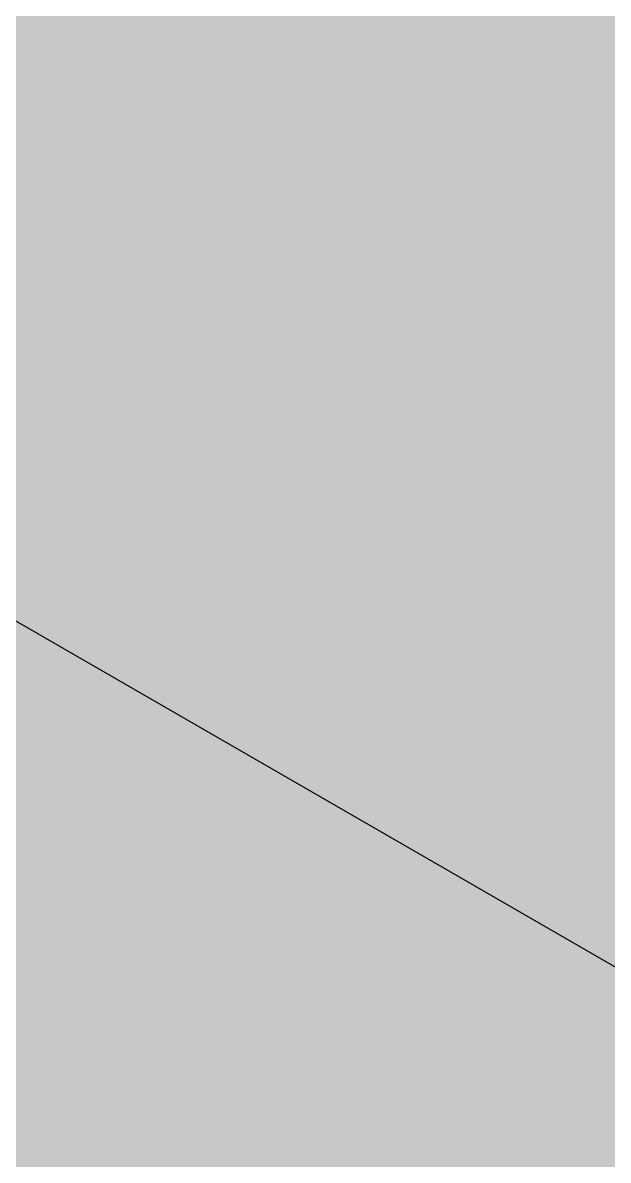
# Model space of a CAD drawing. Header units: millimetres. Extents: x 0 to 297, y 0 to 261.
# Drawn here: x 116 to 154.6, y 75.1 to 150.2 of the extents above; entities that cross this region are included whole.
import ezdxf

# ---------------------------------------------------------------- set-up
doc = ezdxf.new("R2010")
doc.units = ezdxf.units.MM

msp = doc.modelspace()

# ---------------------------------------------------------------- hatches: boundary and pattern name
for color, points in [(254, [(14.1633, 0.0526), (13.9878, 0.0533), (13.8125, 0.0559), (13.6373, 0.061), (13.462, 0.0686), (13.2893, 0.0787), (13.114, 0.0914), (12.9413, 0.1041), (12.7686, 0.1194), (12.5959, 0.1397), (12.4231, 0.16), (12.2504, 0.1803), (12.0777, 0.2057), (11.9075, 0.2337), (11.7373, 0.2616), (11.5672, 0.2921), (11.397, 0.3251), (11.2268, 0.3607), (11.0592, 0.3962), (10.8915, 0.4369), (10.7239, 0.4775), (10.5562, 0.5207), (10.3886, 0.5664), (10.2235, 0.6121), (10.0584, 0.6604), (9.8933, 0.7137), (9.7307, 0.7645), (9.5682, 0.8204), (9.4056, 0.8788), (9.2431, 0.9373), (9.083, 0.9982), (8.923, 1.0617), (8.763, 1.1252), (8.6055, 1.1938), (8.4455, 1.2624), (8.2906, 1.331), (8.1331, 1.4046), (7.9781, 1.4783), (7.8232, 1.5545), (7.6708, 1.6332), (7.5184, 1.7145), (7.366, 1.7958), (7.2161, 1.8796), (7.0663, 1.966), (6.919, 2.0549), (6.7716, 2.1438), (6.6243, 2.2352), (6.4795, 2.3266), (6.3348, 2.4232), (6.19, 2.5197), (6.0477, 2.6187), (5.908, 2.7178), (5.7683, 2.8219), (5.6286, 2.9261), (5.4915, 3.0302), (5.3543, 3.1394), (5.2197, 3.2487), (5.0851, 3.3579), (4.953, 3.4722), (4.8209, 3.5865), (4.6914, 3.7033), (4.5644, 3.8202), (4.4348, 3.9395), (4.3104, 4.0615), (4.1859, 4.1859), (4.0615, 4.3104), (3.9395, 4.4374), (3.8202, 4.5644), (3.7033, 4.6914), (3.5865, 4.8235), (3.4722, 4.953), (3.3579, 5.0876), (3.2487, 5.2197), (3.1369, 5.3543), (3.0302, 5.4915), (2.9235, 5.6286), (2.8194, 5.7683), (2.7178, 5.908), (2.6187, 6.0503), (2.5197, 6.19), (2.4232, 6.3348), (2.3266, 6.4795), (2.2352, 6.6243), (2.1438, 6.7716), (2.0523, 6.919), (1.966, 7.0663), (1.8796, 7.2161), (1.7958, 7.366), (1.7145, 7.5184), (1.6332, 7.6708), (1.5545, 7.8232), (1.4783, 7.9781), (1.4046, 8.1331), (1.331, 8.2906), (1.2598, 8.4455), (1.1913, 8.6055), (1.1252, 8.763), (1.0592, 8.923), (0.9982, 9.083), (0.9373, 9.2431), (0.8763, 9.4056), (0.8204, 9.5682), (0.7645, 9.7307), (0.7112, 9.8933), (0.6604, 10.0584), (0.6121, 10.2235), (0.5639, 10.3911), (0.5207, 10.5562), (0.4775, 10.7239), (0.4343, 10.8915), (0.3962, 11.0592), (0.3607, 11.2268), (0.3251, 11.397), (0.2921, 11.5672), (0.2616, 11.7373), (0.2311, 11.9075), (0.2057, 12.0802), (0.1803, 12.2504), (0.1575, 12.4231), (0.1372, 12.5959), (0.1194, 12.7686), (0.1041, 12.9413), (0.0889, 13.114), (0.0787, 13.2893), (0.0686, 13.462), (0.061, 13.6373), (0.0559, 13.8125), (0.0508, 13.9878), (0.0508, 14.163), (0.0508, 14.2773), (0.0533, 14.3942), (0.0559, 14.511), (0.0584, 14.6253), (0.0635, 14.7422), (0.0686, 14.859), (0.0737, 14.9733), (0.0813, 15.0901), (0.0889, 15.2044), (0.0991, 15.3187), (0.1092, 15.4356), (0.1194, 15.5499), (0.1321, 15.6642), (0.1448, 15.7785), (0.1575, 15.8953), (0.1727, 16.0096), (0.188, 16.1239), (0.2032, 16.2382), (0.221, 16.35), (0.2413, 16.4643), (0.2591, 16.5786), (0.2794, 16.6929), (0.2997, 16.8046), (0.3226, 16.9189), (0.3454, 17.0307), (0.3708, 17.145), (0.3937, 17.2568), (0.4191, 17.3685), (0.447, 17.4803), (0.475, 17.592), (0.5029, 17.7038), (0.5334, 17.8156), (0.5613, 17.9273), (0.5944, 18.0365), (0.6248, 18.1483), (0.6579, 18.2575), (0.6934, 18.3693), (0.7264, 18.4785), (0.762, 18.5877), (0.8001, 18.6969), (0.8382, 18.8062), (0.8763, 18.9128), (0.9144, 19.0221), (0.955, 19.1313), (0.9957, 19.238), (1.0389, 19.3446), (1.0795, 19.4539), (1.1252, 19.5605), (1.1684, 19.6647), (1.2141, 19.7714), (1.2598, 19.878), (1.3081, 19.9822), (1.3564, 20.0889), (1.4046, 20.193), (1.4554, 20.2971), (1.5062, 20.4013), (1.557, 20.5054), (1.6104, 20.607), (1.6637, 20.7112), (1.717, 20.8128), (1.7729, 20.9144), (1.8263, 21.016), (1.8847, 21.1176), (1.9406, 21.2192), (136.2523, 253.8501), (136.3091, 253.9492), (136.3675, 254.0483), (136.4285, 254.1473), (136.4894, 254.2464), (136.5504, 254.3454), (136.6139, 254.442), (136.6774, 254.5385), (136.7409, 254.635), (136.8044, 254.7315), (136.8704, 254.8255), (136.9365, 254.922), (137.0025, 255.016), (137.0711, 255.11), (137.1397, 255.2014), (137.2083, 255.2954), (137.2794, 255.3868), (137.3505, 255.4783), (137.4216, 255.5672), (137.4927, 255.6586), (137.5664, 255.7475), (137.6401, 255.8364), (137.7137, 255.9253), (137.7874, 256.0117), (137.8636, 256.098), (137.9398, 256.1844), (138.016, 256.2708), (138.0947, 256.3546), (138.1735, 256.4409), (138.2522, 256.5222), (138.3309, 256.606), (138.4122, 256.6899), (138.4935, 256.7711), (138.5748, 256.8524), (138.6586, 256.9312), (138.7399, 257.0124), (138.8237, 257.0912), (138.9075, 257.1699), (138.9939, 257.2461), (139.0802, 257.3249), (139.1641, 257.4011), (139.253, 257.4747), (139.3393, 257.5509), (139.4282, 257.6246), (139.5171, 257.6982), (139.606, 257.7719), (139.6949, 257.843), (139.7864, 257.9141), (139.8778, 257.9853), (139.9692, 258.0564), (140.0607, 258.125), (140.1547, 258.1935), (140.2486, 258.2596), (140.3426, 258.3282), (140.4366, 258.3942), (140.5331, 258.4602), (140.6296, 258.5237), (140.7262, 258.5872), (140.8227, 258.6507), (140.9192, 258.7142), (141.0183, 258.7752), (141.1173, 258.8362), (141.2164, 258.8946), (141.3154, 258.9555), (141.4145, 259.014), (141.5161, 259.0698), (141.6177, 259.1283), (141.7193, 259.1841), (141.8209, 259.2375), (141.9225, 259.2934), (142.0266, 259.3467), (142.1308, 259.3975), (142.2324, 259.4508), (142.3365, 259.5016), (142.4407, 259.5499), (142.5473, 259.6007), (142.6515, 259.6464), (142.7556, 259.6947), (142.8623, 259.7404), (142.969, 259.7861), (143.0757, 259.8318), (143.1823, 259.875), (143.289, 259.9182), (143.3957, 259.9588), (143.5049, 259.9995), (143.6116, 260.0401), (143.7208, 260.0808), (143.83, 260.1189), (143.9393, 260.1544), (144.0485, 260.1925), (144.1577, 260.2281), (144.2669, 260.2636), (144.3761, 260.2967), (144.4879, 260.3297), (144.5971, 260.3627), (144.7089, 260.3932), (144.8206, 260.4237), (144.9299, 260.4516), (145.0416, 260.4821), (145.1534, 260.5075), (145.2651, 260.5354), (145.3794, 260.5608), (145.4912, 260.5862), (145.603, 260.6091), (145.7173, 260.6319), (145.829, 260.6548), (145.9433, 260.6751), (146.0551, 260.6954), (146.1694, 260.7158), (146.2837, 260.7335), (146.398, 260.7513), (146.5123, 260.7666), (146.6266, 260.7818), (146.7409, 260.797), (146.8552, 260.8123), (146.9695, 260.825), (147.0838, 260.8351), (147.2006, 260.8478), (147.3149, 260.858), (147.4292, 260.8656), (147.5461, 260.8732), (147.6604, 260.8809), (147.7772, 260.8859), (147.8915, 260.8936), (148.0083, 260.8961), (148.1226, 260.9012), (148.2395, 260.9037), (148.3563, 260.9037), (148.4706, 260.9037), (148.5875, 260.9037), (148.7043, 260.9037), (148.8186, 260.9012), (148.9354, 260.8961), (149.0523, 260.8936), (149.1666, 260.8859), (149.2834, 260.8809), (149.3977, 260.8732), (149.512, 260.8656), (149.6289, 260.858), (149.7432, 260.8478), (149.8575, 260.8351), (149.9743, 260.825), (150.0886, 260.8123), (150.2029, 260.797), (150.3172, 260.7818), (150.4315, 260.7666), (150.5458, 260.7513), (150.6601, 260.7335), (150.7744, 260.7158), (150.8862, 260.6954), (151.0005, 260.6751), (151.1148, 260.6548), (151.2265, 260.6319), (151.3408, 260.6091), (151.4526, 260.5862), (151.5643, 260.5608), (151.6761, 260.5354), (151.7879, 260.5075), (151.8996, 260.4821), (152.0114, 260.4516), (152.1231, 260.4237), (152.2349, 260.3932), (152.3467, 260.3627), (152.4559, 260.3297), (152.5676, 260.2967), (152.6769, 260.2636), (152.7861, 260.2281), (152.8953, 260.1925), (153.0045, 260.1544), (153.1137, 260.1189), (153.223, 260.0808), (153.3296, 260.0401), (153.4389, 259.9995), (153.5455, 259.9588), (153.6548, 259.9182), (153.7614, 259.875), (153.8681, 259.8318), (153.9748, 259.7861), (154.0789, 259.7404), (154.1856, 259.6947), (154.2923, 259.6464), (154.3964, 259.6007), (154.5006, 259.5499), (154.6047, 259.5016), (154.7089, 259.4508), (154.813, 259.3975), (154.9171, 259.3467), (155.0187, 259.2934), (155.1203, 259.2375), (155.2245, 259.1841), (155.3261, 259.1283), (155.4251, 259.0698), (155.5267, 259.014), (155.6283, 258.9555), (155.7274, 258.8946), (155.8265, 258.8362), (155.9255, 258.7752), (156.022, 258.7142), (156.1211, 258.6507), (156.2176, 258.5872), (156.3141, 258.5237), (156.4107, 258.4602), (156.5046, 258.3942), (156.6012, 258.3282), (156.6951, 258.2596), (156.7866, 258.1935), (156.8806, 258.125), (156.972, 258.0564), (157.066, 257.9853), (157.1574, 257.9141), (157.2463, 257.843), (157.3378, 257.7719), (157.4267, 257.6982), (157.5156, 257.6246), (157.6019, 257.5509), (157.6908, 257.4747), (157.7772, 257.4011), (157.8635, 257.3249), (157.9499, 257.2461), (158.0337, 257.1699), (158.1201, 257.0912), (158.2039, 257.0124), (158.2852, 256.9312), (158.369, 256.8524), (158.4503, 256.7711), (158.5316, 256.6899), (158.6103, 256.606), (158.6916, 256.5222), (158.7703, 256.4409), (158.8491, 256.3546), (158.9253, 256.2708), (159.004, 256.1844), (159.0802, 256.098), (159.1539, 256.0117), (159.2301, 255.9253), (159.3037, 255.8364), (159.3774, 255.7475), (159.451, 255.6586), (159.5222, 255.5672), (159.5933, 255.4783), (159.6644, 255.3868), (159.7355, 255.2954), (159.8041, 255.2014), (159.8727, 255.11), (159.9387, 255.016), (160.0073, 254.922), (160.0733, 254.8255), (160.1368, 254.7315), (160.2029, 254.635), (160.2664, 254.5385), (160.3299, 254.442), (160.3908, 254.3454), (160.4543, 254.2464), (160.5153, 254.1473), (160.5737, 254.0483), (160.6347, 253.9492), (160.6906, 253.8476), (295.0023, 21.2192), (295.0591, 21.1176), (295.115, 21.016), (295.1709, 20.9144), (295.2267, 20.8128), (295.2801, 20.7112), (295.3334, 20.607), (295.3868, 20.5054), (295.4376, 20.4013), (295.4884, 20.2971), (295.5392, 20.193), (295.5874, 20.0889), (295.6357, 19.9822), (295.6814, 19.878), (295.7297, 19.7714), (295.7754, 19.6647), (295.8186, 19.5605), (295.8617, 19.4539), (295.9049, 19.3446), (295.9481, 19.238), (295.9887, 19.1313), (296.0294, 19.0221), (296.0675, 18.9128), (296.1056, 18.8062), (296.1437, 18.6969), (296.1792, 18.5877), (296.2148, 18.4785), (296.2504, 18.3693), (296.2834, 18.2575), (296.3164, 18.1483), (296.3494, 18.0365), (296.3799, 17.9273), (296.4104, 17.8156), (296.4409, 17.7038), (296.4688, 17.592), (296.4967, 17.4803), (296.5221, 17.3685), (296.5475, 17.2568), (296.5729, 17.145), (296.5958, 17.0307), (296.6212, 16.9189), (296.6415, 16.8046), (296.6644, 16.6929), (296.6822, 16.5786), (296.7025, 16.4643), (296.7203, 16.35), (296.738, 16.2382), (296.7558, 16.1239), (296.7711, 16.0096), (296.7838, 15.8953), (296.799, 15.7785), (296.8117, 15.6642), (296.8244, 15.5499), (296.8346, 15.4356), (296.8447, 15.3187), (296.8523, 15.2044), (296.86, 15.0901), (296.8676, 14.9733), (296.8752, 14.859), (296.8803, 14.7422), (296.8828, 14.6253), (296.8879, 14.511), (296.8904, 14.3942), (296.8904, 14.2773), (296.8904, 14.163), (296.8904, 13.9878), (296.8879, 13.8125), (296.8828, 13.6373), (296.8752, 13.462), (296.865, 13.2893), (296.8523, 13.114), (296.8396, 12.9413), (296.8219, 12.7686), (296.8041, 12.5959), (296.7838, 12.4231), (296.7609, 12.2504), (296.738, 12.0802), (296.7101, 11.9075), (296.6822, 11.7373), (296.6517, 11.5672), (296.6187, 11.397), (296.5831, 11.2268), (296.545, 11.0592), (296.5069, 10.8915), (296.4663, 10.7239), (296.4231, 10.5562), (296.3774, 10.3911), (296.3316, 10.2235), (296.2808, 10.0584), (296.23, 9.8933), (296.1767, 9.7307), (296.1234, 9.5682), (296.0649, 9.4056), (296.0065, 9.2431), (295.9456, 9.083), (295.8821, 8.923), (295.8186, 8.763), (295.75, 8.6055), (295.6814, 8.4455), (295.6103, 8.2906), (295.5392, 8.1331), (295.463, 7.9781), (295.3868, 7.8232), (295.3106, 7.6708), (295.2293, 7.5184), (295.148, 7.366), (295.0642, 7.2161), (294.9778, 7.0663), (294.8889, 6.919), (294.8, 6.7716), (294.7086, 6.6243), (294.6146, 6.4795), (294.5206, 6.3348), (294.4241, 6.19), (294.325, 6.0503), (294.226, 5.908), (294.1218, 5.7683), (294.0177, 5.6286), (293.9136, 5.4915), (293.8043, 5.3543), (293.6951, 5.2197), (293.5859, 5.0876), (293.4716, 4.953), (293.3573, 4.8235), (293.2405, 4.6914), (293.1236, 4.5644), (293.0042, 4.4374), (292.8823, 4.3104), (292.7579, 4.1859), (292.6334, 4.0615), (292.5089, 3.9395), (292.3794, 3.8202), (292.2524, 3.7033), (292.1203, 3.5865), (291.9908, 3.4722), (291.8562, 3.3579), (291.7241, 3.2487), (291.5895, 3.1394), (291.4523, 3.0302), (291.3151, 2.9261), (291.1754, 2.8219), (291.0357, 2.7178), (290.8935, 2.6187), (290.7513, 2.5197), (290.609, 2.4232), (290.4642, 2.3266), (290.3195, 2.2352), (290.1721, 2.1438), (290.0248, 2.0549), (289.8775, 1.966), (289.7276, 1.8796), (289.5778, 1.7958), (289.4254, 1.7145), (289.273, 1.6332), (289.118, 1.5545), (288.9656, 1.4783), (288.8107, 1.4046), (288.6532, 1.331), (288.4957, 1.2624), (288.3383, 1.1938), (288.1808, 1.1252), (288.0208, 1.0617), (287.8607, 0.9982), (287.7007, 0.9373), (287.5382, 0.8788), (287.3756, 0.8204), (287.213, 0.7645), (287.0479, 0.7137), (286.8854, 0.6604), (286.7203, 0.6121), (286.5526, 0.5664), (286.3875, 0.5207), (286.2199, 0.4775), (286.0523, 0.4369), (285.8846, 0.3962), (285.7144, 0.3607), (285.5468, 0.3251), (285.3766, 0.2921), (285.2064, 0.2616), (285.0363, 0.2337), (284.8635, 0.2057), (284.6934, 0.1803), (284.5206, 0.16), (284.3479, 0.1397), (284.1752, 0.1194), (284.0025, 0.1041), (283.8272, 0.0914), (283.6545, 0.0787), (283.4792, 0.0686), (283.3065, 0.061), (283.1313, 0.0559), (282.956, 0.0533), (282.7807, 0.0508)]), (59, [(50.8261, 35.3304), (99.6488, 119.8965), (246.1204, 35.3304)])]:
    msp.add_hatch(color=color).paths.add_polyline_path(points)
h = msp.add_hatch(color=59)
edge = h.paths.add_edge_path()
edge.add_line((119.4082, 117.6514), (125.5959, 114.0795))
edge.add_line((125.5959, 114.0795), (125.9103, 114.1374))
edge.add_line((125.9103, 114.1374), (126.2304, 114.1984))
edge.add_line((126.2304, 114.1984), (126.5555, 114.2644))
edge.add_line((126.5555, 114.2644), (126.8882, 114.3305))
edge.add_line((126.8882, 114.3305), (127.2261, 114.4016))
edge.add_line((127.2261, 114.4016), (127.569, 114.4753))
edge.add_line((127.569, 114.4753), (127.9169, 114.5515))
edge.add_line((127.9169, 114.5515), (128.27, 114.6327))
edge.add_line((128.27, 114.6327), (128.6256, 114.714))
edge.add_line((128.6256, 114.714), (128.9888, 114.8029))
edge.add_line((128.9888, 114.8029), (129.3546, 114.8918))
edge.add_line((129.3546, 114.8918), (129.7229, 114.9858))
edge.add_line((129.7229, 114.9858), (130.0963, 115.0849))
edge.add_line((130.0963, 115.0849), (130.4722, 115.1865))
edge.add_line((130.4722, 115.1865), (130.8532, 115.2906))
edge.add_line((130.8532, 115.2906), (131.2367, 115.4024))
edge.add_line((131.2367, 115.4024), (131.6228, 115.5167))
edge.add_line((131.6228, 115.5167), (132.0089, 115.636))
edge.add_line((132.0089, 115.636), (132.4, 115.758))
edge.add_line((132.4, 115.758), (132.7937, 115.885))
edge.add_line((132.7937, 115.885), (133.1874, 116.0196))
edge.add_line((133.1874, 116.0196), (133.5837, 116.1567))
edge.add_line((133.5837, 116.1567), (133.9799, 116.299))
edge.add_line((133.9799, 116.299), (134.3787, 116.4463))
edge.add_line((134.3787, 116.4463), (134.78, 116.5987))
edge.add_line((134.78, 116.5987), (135.1788, 116.7562))
edge.add_line((135.1788, 116.7562), (135.5801, 116.9187))
edge.add_line((135.5801, 116.9187), (135.9814, 117.0864))
edge.add_line((135.9814, 117.0864), (136.3828, 117.2616))
edge.add_line((136.3828, 117.2616), (136.7841, 117.442))
edge.add_line((136.7841, 117.442), (137.1829, 117.6274))
edge.add_line((137.1829, 117.6274), (137.5842, 117.8179))
edge.add_line((137.5842, 117.8179), (137.983, 118.016))
edge.add_line((137.983, 118.016), (138.3817, 118.2192))
edge.add_line((138.3817, 118.2192), (138.778, 118.43))
edge.add_line((138.778, 118.43), (139.1717, 118.6459))
edge.add_line((139.1717, 118.6459), (139.5654, 118.8695))
edge.add_line((139.5654, 118.8695), (139.9565, 119.1006))
edge.add_line((139.9565, 119.1006), (140.3452, 119.3368))
edge.add_line((140.3452, 119.3368), (140.7338, 119.5781))
edge.add_line((140.7338, 119.5781), (141.1173, 119.8296))
edge.add_line((141.1173, 119.8296), (141.4983, 120.0861))
edge.add_line((141.4983, 120.0861), (141.8768, 120.3503))
edge.add_line((141.8768, 120.3503), (142.2527, 120.6221))
edge.add_line((142.2527, 120.6221), (142.6235, 120.9015))
edge.add_line((142.6235, 120.9015), (142.9893, 121.1859))
edge.add_line((142.9893, 121.1859), (143.3525, 121.4806))
edge.add_line((143.3525, 121.4806), (143.7132, 121.7828))
edge.add_line((143.7132, 121.7828), (144.0688, 122.0927))
edge.add_line((144.0688, 122.0927), (144.4168, 122.4102))
edge.add_line((144.4168, 122.4102), (144.7622, 122.7353))
edge.add_line((144.7622, 122.7353), (145.1026, 123.0681))
edge.add_line((145.1026, 123.0681), (145.4379, 123.411))
edge.add_line((145.4379, 123.411), (145.7655, 123.759))
edge.add_line((145.7655, 123.759), (146.0906, 124.1196))
edge.add_line((146.0906, 124.1196), (146.4081, 124.4854))
edge.add_line((146.4081, 124.4854), (146.718, 124.8613))
edge.add_line((146.718, 124.8613), (147.0228, 125.2474))
edge.add_line((147.0228, 125.2474), (147.32, 125.6411))
edge.add_line((147.32, 125.6411), (147.6121, 126.0424))
edge.add_line((147.6121, 126.0424), (147.894, 126.4539))
edge.add_line((147.894, 126.4539), (148.1709, 126.8755))
edge.add_line((148.1709, 126.8755), (148.4401, 127.3048))
edge.add_line((148.4401, 127.3048), (148.6992, 127.7468))
edge.add_line((148.6992, 127.7468), (148.9253, 128.1405))
edge.add_line((148.9253, 128.1405), (149.1412, 128.5342))
edge.add_line((149.1412, 128.5342), (149.3469, 128.9202))
edge.add_line((149.3469, 128.9202), (149.545, 129.3038))
edge.add_line((149.545, 129.3038), (149.7355, 129.6848))
edge.add_line((149.7355, 129.6848), (149.9133, 130.0607))
edge.add_line((149.9133, 130.0607), (150.0861, 130.4341))
edge.add_line((150.0861, 130.4341), (150.2486, 130.8024))
edge.add_line((150.2486, 130.8024), (150.401, 131.1656))
edge.add_line((150.401, 131.1656), (150.5458, 131.5263))
edge.add_line((150.5458, 131.5263), (150.6804, 131.8844))
edge.add_line((150.6804, 131.8844), (150.8074, 132.2375))
edge.add_line((150.8074, 132.2375), (150.9243, 132.588))
edge.add_line((150.9243, 132.588), (151.0335, 132.9334))
edge.add_line((151.0335, 132.9334), (151.1351, 133.2763))
edge.add_line((151.1351, 133.2763), (151.2265, 133.6142))
edge.add_line((151.2265, 133.6142), (151.3078, 133.9494))
edge.add_line((151.3078, 133.9494), (151.3815, 134.2822))
edge.add_line((151.3815, 134.2822), (151.4475, 134.6098))
edge.add_line((151.4475, 134.6098), (151.5034, 134.935))
edge.add_line((151.5034, 134.935), (151.5516, 135.255))
edge.add_line((151.5516, 135.255), (151.5923, 135.5725))
edge.add_line((151.5923, 135.5725), (151.6228, 135.8849))
edge.add_line((151.6228, 135.8849), (151.6456, 136.1948))
edge.add_line((151.6456, 136.1948), (151.6583, 136.5021))
edge.add_line((151.6583, 136.5021), (151.6634, 136.8044))
edge.add_line((151.6634, 136.8044), (151.6609, 137.1041))
edge.add_line((151.6609, 137.1041), (151.6482, 137.3988))
edge.add_line((151.6482, 137.3988), (151.6278, 137.6909))
edge.add_line((151.6278, 137.6909), (151.5974, 137.9804))
edge.add_line((151.5974, 137.9804), (151.5593, 138.2649))
edge.add_line((151.5593, 138.2649), (151.5135, 138.5468))
edge.add_line((151.5135, 138.5468), (151.4602, 138.8262))
edge.add_line((151.4602, 138.8262), (151.3967, 139.1006))
edge.add_line((151.3967, 139.1006), (151.3256, 139.3723))
edge.add_line((151.3256, 139.3723), (151.2468, 139.6416))
edge.add_line((151.2468, 139.6416), (151.1579, 139.9057))
edge.add_line((151.1579, 139.9057), (151.064, 140.1674))
edge.add_line((151.064, 140.1674), (150.9573, 140.4264))
edge.add_line((150.9573, 140.4264), (150.8455, 140.6804))
edge.add_line((150.8455, 140.6804), (150.7236, 140.9344))
edge.add_line((150.7236, 140.9344), (150.5966, 141.1808))
edge.add_line((150.5966, 141.1808), (150.4569, 141.4272))
edge.add_line((150.4569, 141.4272), (150.3121, 141.6685))
edge.add_line((150.3121, 141.6685), (150.1597, 141.9073))
edge.add_line((150.1597, 141.9073), (149.9972, 142.1435))
edge.add_line((149.9972, 142.1435), (149.827, 142.3746))
edge.add_line((149.827, 142.3746), (149.6492, 142.6058))
edge.add_line((149.6492, 142.6058), (149.4612, 142.8293))
edge.add_line((149.4612, 142.8293), (149.2682, 143.0528))
edge.add_line((149.2682, 143.0528), (149.065, 143.2738))
edge.add_line((149.065, 143.2738), (148.8542, 143.4897))
edge.add_line((148.8542, 143.4897), (148.6357, 143.703))
edge.add_line((148.6357, 143.703), (148.4097, 143.9139))
edge.add_line((148.4097, 143.9139), (148.176, 144.1196))
edge.add_line((148.176, 144.1196), (147.9321, 144.3228))
edge.add_line((147.9321, 144.3228), (147.6807, 144.526))
edge.add_line((147.6807, 144.526), (147.4241, 144.7241))
edge.add_line((147.4241, 144.7241), (147.1574, 144.9172))
edge.add_line((147.1574, 144.9172), (146.8831, 145.1102))
edge.add_line((146.8831, 145.1102), (146.6012, 145.2982))
edge.add_line((146.6012, 145.2982), (146.3116, 145.4836))
edge.add_line((146.3116, 145.4836), (146.0144, 145.6665))
edge.add_line((146.0144, 145.6665), (145.7071, 145.8468))
edge.add_line((145.7071, 145.8468), (145.4633, 145.9865))
edge.add_line((145.4633, 145.9865), (145.2169, 146.1211))
edge.add_line((145.2169, 146.1211), (144.968, 146.2481))
edge.add_line((144.968, 146.2481), (144.719, 146.3726))
edge.add_line((144.719, 146.3726), (144.4676, 146.492))
edge.add_line((144.4676, 146.492), (144.2161, 146.6037))
edge.add_line((144.2161, 146.6037), (143.9621, 146.7104))
edge.add_line((143.9621, 146.7104), (143.7107, 146.8145))
edge.add_line((143.7107, 146.8145), (143.4541, 146.9085))
edge.add_line((143.4541, 146.9085), (143.2001, 147))
edge.add_line((143.2001, 147), (142.9436, 147.0838))
edge.add_line((142.9436, 147.0838), (142.687, 147.1625))
edge.add_line((142.687, 147.1625), (142.428, 147.2362))
edge.add_line((142.428, 147.2362), (142.1689, 147.3022))
edge.add_line((142.1689, 147.3022), (141.9098, 147.3632))
edge.add_line((141.9098, 147.3632), (141.6507, 147.4165))
edge.add_line((141.6507, 147.4165), (141.3916, 147.4622))
edge.add_line((141.3916, 147.4622), (141.13, 147.5054))
edge.add_line((141.13, 147.5054), (140.8709, 147.5384))
edge.add_line((140.8709, 147.5384), (140.6093, 147.5664))
edge.add_line((140.6093, 147.5664), (140.3477, 147.5867))
edge.add_line((140.3477, 147.5867), (140.0861, 147.5994))
edge.add_line((140.0861, 147.5994), (139.827, 147.607))
edge.add_line((139.827, 147.607), (139.5654, 147.607))
edge.add_line((139.5654, 147.607), (139.3038, 147.5994))
edge.add_line((139.3038, 147.5994), (139.0421, 147.5842))
edge.add_line((139.0421, 147.5842), (138.7805, 147.5613))
edge.add_line((138.7805, 147.5613), (138.5189, 147.5334))
edge.add_line((138.5189, 147.5334), (138.2598, 147.4953))
edge.add_line((138.2598, 147.4953), (137.9982, 147.4495))
edge.add_line((137.9982, 147.4495), (137.7391, 147.3987))
edge.add_line((137.7391, 147.3987), (137.48, 147.3378))
edge.add_line((137.48, 147.3378), (137.221, 147.2692))
edge.add_line((137.221, 147.2692), (136.9619, 147.193))
edge.add_line((136.9619, 147.193), (136.7053, 147.1092))
edge.add_line((136.7053, 147.1092), (136.4488, 147.0152))
edge.add_line((136.4488, 147.0152), (136.1923, 146.9136))
edge.add_line((136.1923, 146.9136), (135.9357, 146.8044))
edge.add_line((135.9357, 146.8044), (135.6817, 146.685))
edge.add_line((135.6817, 146.685), (135.4277, 146.5605))
edge.add_line((135.4277, 146.5605), (135.1763, 146.4234))
edge.add_line((135.1763, 146.4234), (134.9248, 146.2786))
edge.add_line((134.9248, 146.2786), (134.6733, 146.1262))
edge.add_line((134.6733, 146.1262), (134.4244, 145.9636))
edge.add_line((134.4244, 145.9636), (134.1755, 145.7935))
edge.add_line((134.1755, 145.7935), (133.9291, 145.6131))
edge.add_line((133.9291, 145.6131), (133.6827, 145.4226))
edge.add_line((133.6827, 145.4226), (133.4389, 145.2245))
edge.add_line((133.4389, 145.2245), (133.1976, 145.0162))
edge.add_line((133.1976, 145.0162), (132.9563, 144.7978))
edge.add_line((132.9563, 144.7978), (132.7175, 144.5692))
edge.add_line((132.7175, 144.5692), (132.4788, 144.333))
edge.add_line((132.4788, 144.333), (132.2426, 144.084))
edge.add_line((132.2426, 144.084), (132.0089, 143.8275))
edge.add_line((132.0089, 143.8275), (131.7752, 143.5608))
edge.add_line((131.7752, 143.5608), (131.5441, 143.2839))
edge.add_line((131.5441, 143.2839), (131.3155, 142.9969))
edge.add_line((131.3155, 142.9969), (131.0894, 142.6972))
edge.add_line((131.0894, 142.6972), (130.8659, 142.3899))
edge.add_line((130.8659, 142.3899), (130.6424, 142.0698))
edge.add_line((130.6424, 142.0698), (130.4214, 141.7422))
edge.add_line((130.4214, 141.7422), (130.2055, 141.4018))
edge.add_line((130.2055, 141.4018), (129.9896, 141.0513))
edge.add_line((129.9896, 141.0513), (129.7762, 140.6881))
edge.add_line((129.7762, 140.6881), (129.5984, 140.3756))
edge.add_line((129.5984, 140.3756), (129.4308, 140.0632))
edge.add_line((129.4308, 140.0632), (129.2733, 139.7533))
edge.add_line((129.2733, 139.7533), (129.1234, 139.446))
edge.add_line((129.1234, 139.446), (128.9812, 139.1387))
edge.add_line((128.9812, 139.1387), (128.8491, 138.8339))
edge.add_line((128.8491, 138.8339), (128.7247, 138.5291))
edge.add_line((128.7247, 138.5291), (128.6104, 138.2268))
edge.add_line((128.6104, 138.2268), (128.5037, 137.9271))
edge.add_line((128.5037, 137.9271), (128.4046, 137.6274))
edge.add_line((128.4046, 137.6274), (128.3132, 137.3327))
edge.add_line((128.3132, 137.3327), (128.2319, 137.0381))
edge.add_line((128.2319, 137.0381), (128.1582, 136.7434))
edge.add_line((128.1582, 136.7434), (128.0897, 136.4539))
edge.add_line((128.0897, 136.4539), (128.0312, 136.1643))
edge.add_line((128.0312, 136.1643), (127.9804, 135.8798))
edge.add_line((127.9804, 135.8798), (127.9373, 135.5954))
edge.add_line((127.9373, 135.5954), (127.9017, 135.3134))
edge.add_line((127.9017, 135.3134), (127.8738, 135.034))
edge.add_line((127.8738, 135.034), (127.8509, 134.7546))
edge.add_line((127.8509, 134.7546), (127.8382, 134.4803))
edge.add_line((127.8382, 134.4803), (127.8306, 134.2085))
edge.add_line((127.8306, 134.2085), (127.8306, 133.9393))
edge.add_line((127.8306, 133.9393), (127.8382, 133.67))
edge.add_line((127.8382, 133.67), (127.8534, 133.4059))
edge.add_line((127.8534, 133.4059), (127.8738, 133.1443))
edge.add_line((127.8738, 133.1443), (127.9017, 132.8852))
edge.add_line((127.9017, 132.8852), (127.9347, 132.6286))
edge.add_line((127.9347, 132.6286), (127.9754, 132.3746))
edge.add_line((127.9754, 132.3746), (128.0236, 132.1232))
edge.add_line((128.0236, 132.1232), (128.077, 131.8743))
edge.add_line((128.077, 131.8743), (128.1354, 131.6279))
edge.add_line((128.1354, 131.6279), (128.2014, 131.3866))
edge.add_line((128.2014, 131.3866), (128.2725, 131.1478))
edge.add_line((128.2725, 131.1478), (128.3513, 130.9116))
edge.add_line((128.3513, 130.9116), (128.4351, 130.6779))
edge.add_line((128.4351, 130.6779), (128.524, 130.4493))
edge.add_line((128.524, 130.4493), (128.618, 130.2207))
edge.add_line((128.618, 130.2207), (128.7196, 129.9997))
edge.add_line((128.7196, 129.9997), (128.8237, 129.7788))
edge.add_line((128.8237, 129.7788), (128.9355, 129.5629))
edge.add_line((128.9355, 129.5629), (129.0523, 129.3495))
edge.add_line((129.0523, 129.3495), (129.1742, 129.1412))
edge.add_line((129.1742, 129.1412), (129.3012, 128.9329))
edge.add_line((129.3012, 128.9329), (129.4333, 128.7323))
edge.add_line((129.4333, 128.7323), (129.5679, 128.5342))
edge.add_line((129.5679, 128.5342), (129.7102, 128.3386))
edge.add_line((129.7102, 128.3386), (129.8575, 128.1481))
edge.add_line((129.8575, 128.1481), (130.0074, 127.9601))
edge.add_line((130.0074, 127.9601), (130.1623, 127.7772))
edge.add_line((130.1623, 127.7772), (130.3223, 127.5969))
edge.add_line((130.3223, 127.5969), (130.4874, 127.4216))
edge.add_line((130.4874, 127.4216), (130.6551, 127.2489))
edge.add_line((130.6551, 127.2489), (130.8278, 127.0838))
edge.add_line((130.8278, 127.0838), (131.003, 126.9187))
edge.add_line((131.003, 126.9187), (131.1834, 126.7612))
edge.add_line((131.1834, 126.7612), (131.3688, 126.6063))
edge.add_line((131.3688, 126.6063), (131.5568, 126.4539))
edge.add_line((131.5568, 126.4539), (131.7498, 126.3091))
edge.add_line((131.7498, 126.3091), (131.9454, 126.1669))
edge.add_line((131.9454, 126.1669), (132.1435, 126.0297))
edge.add_line((132.1435, 126.0297), (132.3467, 125.8951))
edge.add_line((132.3467, 125.8951), (132.5524, 125.7681))
edge.add_line((132.5524, 125.7681), (132.7607, 125.6436))
edge.add_line((132.7607, 125.6436), (132.8547, 125.5903))
edge.add_line((132.8547, 125.5903), (132.9487, 125.537))
edge.add_line((132.9487, 125.537), (133.0427, 125.4862))
edge.add_line((133.0427, 125.4862), (133.1366, 125.4379))
edge.add_line((133.1366, 125.4379), (133.2332, 125.3896))
edge.add_line((133.2332, 125.3896), (133.3271, 125.3414))
edge.add_line((133.3271, 125.3414), (133.4211, 125.2957))
edge.add_line((133.4211, 125.2957), (133.5151, 125.2499))
edge.add_line((133.5151, 125.2499), (133.6065, 125.2093))
edge.add_line((133.6065, 125.2093), (133.7005, 125.1661))
edge.add_line((133.7005, 125.1661), (133.7945, 125.1255))
edge.add_line((133.7945, 125.1255), (133.8885, 125.0874))
edge.add_line((133.8885, 125.0874), (133.9825, 125.0493))
edge.add_line((133.9825, 125.0493), (134.0739, 125.0112))
edge.add_line((134.0739, 125.0112), (134.1679, 124.9756))
edge.add_line((134.1679, 124.9756), (134.2619, 124.9426))
edge.add_line((134.2619, 124.9426), (134.3533, 124.9096))
edge.add_line((134.3533, 124.9096), (134.4473, 124.8766))
edge.add_line((134.4473, 124.8766), (134.5387, 124.8461))
edge.add_line((134.5387, 124.8461), (134.6327, 124.8181))
edge.add_line((134.6327, 124.8181), (134.7241, 124.7877))
edge.add_line((134.7241, 124.7877), (134.8181, 124.7623))
edge.add_line((134.8181, 124.7623), (134.9096, 124.7369))
edge.add_line((134.9096, 124.7369), (135.001, 124.7115))
edge.add_line((135.001, 124.7115), (135.095, 124.6886))
edge.add_line((135.095, 124.6886), (135.1864, 124.6657))
edge.add_line((135.1864, 124.6657), (135.2779, 124.6429))
edge.add_line((135.2779, 124.6429), (135.3693, 124.6226))
edge.add_line((135.3693, 124.6226), (135.4607, 124.6048))
edge.add_line((135.4607, 124.6048), (135.5522, 124.587))
edge.add_line((135.5522, 124.587), (135.6436, 124.5692))
edge.add_line((135.6436, 124.5692), (135.7351, 124.5514))
edge.add_line((135.7351, 124.5514), (135.8265, 124.5387))
edge.add_line((135.8265, 124.5387), (135.9179, 124.5235))
edge.add_line((135.9179, 124.5235), (136.0094, 124.5108))
edge.add_line((136.0094, 124.5108), (136.1008, 124.4981))
edge.add_line((136.1008, 124.4981), (136.1923, 124.4879))
edge.add_line((136.1923, 124.4879), (136.2812, 124.4778))
edge.add_line((136.2812, 124.4778), (136.3726, 124.4702))
edge.add_line((136.3726, 124.4702), (136.4615, 124.4625))
edge.add_line((136.4615, 124.4625), (136.5529, 124.4549))
edge.add_line((136.5529, 124.4549), (136.6444, 124.4473))
edge.add_line((136.6444, 124.4473), (136.7333, 124.4422))
edge.add_line((136.7333, 124.4422), (136.8222, 124.4397))
edge.add_line((136.8222, 124.4397), (136.9136, 124.4371))
edge.add_line((136.9136, 124.4371), (137.0025, 124.4346))
edge.add_line((137.0025, 124.4346), (137.0914, 124.4321))
edge.add_line((137.0914, 124.4321), (137.1829, 124.4321))
edge.add_line((137.1829, 124.4321), (137.2718, 124.4321))
edge.add_line((137.2718, 124.4321), (137.3607, 124.4321))
edge.add_line((137.3607, 124.4321), (137.4496, 124.4346))
edge.add_line((137.4496, 124.4346), (137.5385, 124.4371))
edge.add_line((137.5385, 124.4371), (137.6274, 124.4422))
edge.add_line((137.6274, 124.4422), (137.7163, 124.4473))
edge.add_line((137.7163, 124.4473), (137.8052, 124.4524))
edge.add_line((137.8052, 124.4524), (137.8941, 124.4575))
edge.add_line((137.8941, 124.4575), (137.983, 124.4651))
edge.add_line((137.983, 124.4651), (138.0719, 124.4727))
edge.add_line((138.0719, 124.4727), (138.1582, 124.4803))
edge.add_line((138.1582, 124.4803), (138.2471, 124.4905))
edge.add_line((138.2471, 124.4905), (138.3335, 124.5006))
edge.add_line((138.3335, 124.5006), (138.4224, 124.5108))
edge.add_line((138.4224, 124.5108), (138.5113, 124.5235))
edge.add_line((138.5113, 124.5235), (138.5976, 124.5362))
edge.add_line((138.5976, 124.5362), (138.3157, 124.333))
edge.add_line((138.3157, 124.333), (138.0287, 124.1349))
edge.add_line((138.0287, 124.1349), (137.7417, 123.9418))
edge.add_line((137.7417, 123.9418), (137.4496, 123.7539))
edge.add_line((137.4496, 123.7539), (137.1549, 123.5685))
edge.add_line((137.1549, 123.5685), (136.8577, 123.3881))
edge.add_line((136.8577, 123.3881), (136.5606, 123.2103))
edge.add_line((136.5606, 123.2103), (136.2583, 123.0376))
edge.add_line((136.2583, 123.0376), (135.9535, 122.87))
edge.add_line((135.9535, 122.87), (135.6487, 122.7049))
edge.add_line((135.6487, 122.7049), (135.3414, 122.5448))
edge.add_line((135.3414, 122.5448), (135.0315, 122.3874))
edge.add_line((135.0315, 122.3874), (134.7216, 122.235))
edge.add_line((134.7216, 122.235), (134.4092, 122.0851))
edge.add_line((134.4092, 122.0851), (134.0942, 121.9378))
edge.add_line((134.0942, 121.9378), (133.7793, 121.7955))
edge.add_line((133.7793, 121.7955), (133.4618, 121.6558))
edge.add_line((133.4618, 121.6558), (133.1443, 121.5187))
edge.add_line((133.1443, 121.5187), (132.8268, 121.3866))
edge.add_line((132.8268, 121.3866), (132.5067, 121.2571))
edge.add_line((132.5067, 121.2571), (132.1867, 121.1301))
edge.add_line((132.1867, 121.1301), (131.8641, 121.0056))
edge.add_line((131.8641, 121.0056), (131.5441, 120.8862))
edge.add_line((131.5441, 120.8862), (131.2215, 120.7668))
edge.add_line((131.2215, 120.7668), (130.8989, 120.6525))
edge.add_line((130.8989, 120.6525), (130.5789, 120.5408))
edge.add_line((130.5789, 120.5408), (130.2563, 120.4316))
edge.add_line((130.2563, 120.4316), (129.9337, 120.3249))
edge.add_line((129.9337, 120.3249), (129.6111, 120.2207))
edge.add_line((129.6111, 120.2207), (129.2885, 120.1191))
edge.add_line((129.2885, 120.1191), (128.9685, 120.0201))
edge.add_line((128.9685, 120.0201), (128.6485, 119.9236))
edge.add_line((128.6485, 119.9236), (128.3284, 119.827))
edge.add_line((128.3284, 119.827), (128.0084, 119.7356))
edge.add_line((128.0084, 119.7356), (127.6909, 119.6442))
edge.add_line((127.6909, 119.6442), (127.3734, 119.5578))
edge.add_line((127.3734, 119.5578), (127.0584, 119.4714))
edge.add_line((127.0584, 119.4714), (126.7435, 119.3876))
edge.add_line((126.7435, 119.3876), (126.431, 119.3038))
edge.add_line((126.431, 119.3038), (126.1186, 119.2225))
edge.add_line((126.1186, 119.2225), (125.8087, 119.1438))
edge.add_line((125.8087, 119.1438), (125.4989, 119.0676))
edge.add_line((125.4989, 119.0676), (125.1941, 118.9914))
edge.add_line((125.1941, 118.9914), (124.8893, 118.9177))
edge.add_line((124.8893, 118.9177), (124.587, 118.8441))
edge.add_line((124.587, 118.8441), (124.2873, 118.7729))
edge.add_line((124.2873, 118.7729), (123.9901, 118.7044))
edge.add_line((123.9901, 118.7044), (123.6929, 118.6358))
edge.add_line((123.6929, 118.6358), (123.4008, 118.5672))
edge.add_line((123.4008, 118.5672), (123.1113, 118.5012))
edge.add_line((123.1113, 118.5012), (122.8242, 118.4351))
edge.add_line((122.8242, 118.4351), (122.5398, 118.3716))
edge.add_line((122.5398, 118.3716), (122.2604, 118.3081))
edge.add_line((122.2604, 118.3081), (121.981, 118.2446))
edge.add_line((121.981, 118.2446), (121.7066, 118.1837))
edge.add_line((121.7066, 118.1837), (121.4374, 118.1227))
edge.add_line((121.4374, 118.1227), (121.1682, 118.0617))
edge.add_line((121.1682, 118.0617), (120.9065, 118.0033))
edge.add_line((120.9065, 118.0033), (120.6449, 117.9424))
edge.add_line((120.6449, 117.9424), (120.3884, 117.8839))
edge.add_line((120.3884, 117.8839), (120.1369, 117.8255))
edge.add_line((120.1369, 117.8255), (119.8905, 117.7671))
edge.add_line((119.8905, 117.7671), (119.6467, 117.7087))
edge.add_line((119.6467, 117.7087), (119.4079, 117.6503))
edge = h.paths.add_edge_path(flags=16)
edge.add_line((136.241, 128.7089), (136.1059, 128.7856))
edge.add_line((136.1059, 128.7856), (135.9713, 128.8669))
edge.add_line((135.9713, 128.8669), (135.8417, 128.9482))
edge.add_line((135.8417, 128.9482), (135.7122, 129.0345))
edge.add_line((135.7122, 129.0345), (135.5827, 129.1184))
edge.add_line((135.5827, 129.1184), (135.4582, 129.2073))
edge.add_line((135.4582, 129.2073), (135.3337, 129.2962))
edge.add_line((135.3337, 129.2962), (135.2118, 129.3876))
edge.add_line((135.2118, 129.3876), (135.0924, 129.4816))
edge.add_line((135.0924, 129.4816), (134.9756, 129.5756))
edge.add_line((134.9756, 129.5756), (134.8613, 129.6721))
edge.add_line((134.8613, 129.6721), (134.747, 129.7711))
edge.add_line((134.747, 129.7711), (134.6378, 129.8727))
edge.add_line((134.6378, 129.8727), (134.5311, 129.9743))
edge.add_line((134.5311, 129.9743), (134.427, 130.0785))
edge.add_line((134.427, 130.0785), (134.3228, 130.1852))
edge.add_line((134.3228, 130.1852), (134.2238, 130.2944))
edge.add_line((134.2238, 130.2944), (134.1298, 130.4061))
edge.add_line((134.1298, 130.4061), (134.0358, 130.5179))
edge.add_line((134.0358, 130.5179), (133.9469, 130.6322))
edge.add_line((133.9469, 130.6322), (133.858, 130.7516))
edge.add_line((133.858, 130.7516), (133.7767, 130.871))
edge.add_line((133.7767, 130.871), (133.6954, 130.9929))
edge.add_line((133.6954, 130.9929), (133.6192, 131.1148))
edge.add_line((133.6192, 131.1148), (133.5456, 131.2418))
edge.add_line((133.5456, 131.2418), (133.477, 131.3713))
edge.add_line((133.477, 131.3713), (133.411, 131.5009))
edge.add_line((133.411, 131.5009), (133.35, 131.6355))
edge.add_line((133.35, 131.6355), (133.2916, 131.7701))
edge.add_line((133.2916, 131.7701), (133.2382, 131.9073))
edge.add_line((133.2382, 131.9073), (133.1874, 132.047))
edge.add_line((133.1874, 132.047), (133.1417, 132.1918))
edge.add_line((133.1417, 132.1918), (133.1011, 132.3365))
edge.add_line((133.1011, 132.3365), (133.063, 132.4839))
edge.add_line((133.063, 132.4839), (133.03, 132.6337))
edge.add_line((133.03, 132.6337), (133.002, 132.7861))
edge.add_line((133.002, 132.7861), (132.9792, 132.9436))
edge.add_line((132.9792, 132.9436), (132.9588, 133.1011))
edge.add_line((132.9588, 133.1011), (132.9461, 133.2611))
edge.add_line((132.9461, 133.2611), (132.936, 133.4237))
edge.add_line((132.936, 133.4237), (132.9309, 133.5913))
edge.add_line((132.9309, 133.5913), (132.9334, 133.7589))
edge.add_line((132.9334, 133.7589), (132.9385, 133.9317))
edge.add_line((132.9385, 133.9317), (132.9487, 134.1044))
edge.add_line((132.9487, 134.1044), (132.9665, 134.2822))
edge.add_line((132.9665, 134.2822), (132.9868, 134.4625))
edge.add_line((132.9868, 134.4625), (133.0147, 134.6429))
edge.add_line((133.0147, 134.6429), (133.0477, 134.8283))
edge.add_line((133.0477, 134.8283), (133.0858, 135.0188))
edge.add_line((133.0858, 135.0188), (133.129, 135.2093))
edge.add_line((133.129, 135.2093), (133.1798, 135.4023))
edge.add_line((133.1798, 135.4023), (133.2332, 135.6004))
edge.add_line((133.2332, 135.6004), (133.2967, 135.8011))
edge.add_line((133.2967, 135.8011), (133.3627, 136.0043))
edge.add_line((133.3627, 136.0043), (133.4364, 136.21))
edge.add_line((133.4364, 136.21), (133.5176, 136.4183))
edge.add_line((133.5176, 136.4183), (133.604, 136.6317))
edge.add_line((133.604, 136.6317), (133.6954, 136.8476))
edge.add_line((133.6954, 136.8476), (133.7945, 137.066))
edge.add_line((133.7945, 137.066), (133.9012, 137.287))
edge.add_line((133.9012, 137.287), (134.0129, 137.5131))
edge.add_line((134.0129, 137.5131), (134.1323, 137.7391))
edge.add_line((134.1323, 137.7391), (134.2593, 137.9728))
edge.add_line((134.2593, 137.9728), (134.3914, 138.2065))
edge.add_line((134.3914, 138.2065), (134.526, 138.4351))
edge.add_line((134.526, 138.4351), (134.6606, 138.6586))
edge.add_line((134.6606, 138.6586), (134.7978, 138.872))
edge.add_line((134.7978, 138.872), (134.9324, 139.0828))
edge.add_line((134.9324, 139.0828), (135.0696, 139.286))
edge.add_line((135.0696, 139.286), (135.2067, 139.4816))
edge.add_line((135.2067, 139.4816), (135.3439, 139.6721))
edge.add_line((135.3439, 139.6721), (135.4836, 139.8575))
edge.add_line((135.4836, 139.8575), (135.6233, 140.0353))
edge.add_line((135.6233, 140.0353), (135.7605, 140.208))
edge.add_line((135.7605, 140.208), (135.9002, 140.3731))
edge.add_line((135.9002, 140.3731), (136.0424, 140.5331))
edge.add_line((136.0424, 140.5331), (136.1821, 140.6881))
edge.add_line((136.1821, 140.6881), (136.3218, 140.8354))
edge.add_line((136.3218, 140.8354), (136.464, 140.9802))
edge.add_line((136.464, 140.9802), (136.6037, 141.1148))
edge.add_line((136.6037, 141.1148), (136.746, 141.2469))
edge.add_line((136.746, 141.2469), (136.8882, 141.3739))
edge.add_line((136.8882, 141.3739), (137.0305, 141.4932))
edge.add_line((137.0305, 141.4932), (137.1727, 141.6075))
edge.add_line((137.1727, 141.6075), (137.3149, 141.7168))
edge.add_line((137.3149, 141.7168), (137.4572, 141.8209))
edge.add_line((137.4572, 141.8209), (137.602, 141.92))
edge.add_line((137.602, 141.92), (137.7442, 142.0139))
edge.add_line((137.7442, 142.0139), (137.8864, 142.1003))
edge.add_line((137.8864, 142.1003), (138.0287, 142.1841))
edge.add_line((138.0287, 142.1841), (138.1735, 142.2629))
edge.add_line((138.1735, 142.2629), (138.3157, 142.334))
edge.add_line((138.3157, 142.334), (138.4579, 142.4026))
edge.add_line((138.4579, 142.4026), (138.6002, 142.4661))
edge.add_line((138.6002, 142.4661), (138.745, 142.5245))
edge.add_line((138.745, 142.5245), (138.8872, 142.5778))
edge.add_line((138.8872, 142.5778), (139.0294, 142.6261))
edge.add_line((139.0294, 142.6261), (139.1717, 142.6693))
edge.add_line((139.1717, 142.6693), (139.3139, 142.7074))
edge.add_line((139.3139, 142.7074), (139.4562, 142.7429))
edge.add_line((139.4562, 142.7429), (139.5959, 142.7734))
edge.add_line((139.5959, 142.7734), (139.7381, 142.7988))
edge.add_line((139.7381, 142.7988), (139.8778, 142.8191))
edge.add_line((139.8778, 142.8191), (140.02, 142.8369))
edge.add_line((140.02, 142.8369), (140.1597, 142.8496))
edge.add_line((140.1597, 142.8496), (140.2994, 142.8572))
edge.add_line((140.2994, 142.8572), (140.4391, 142.8623))
edge.add_line((140.4391, 142.8623), (140.5788, 142.8623))
edge.add_line((140.5788, 142.8623), (140.716, 142.8572))
edge.add_line((140.716, 142.8572), (140.8557, 142.8496))
edge.add_line((140.8557, 142.8496), (140.9929, 142.8394))
edge.add_line((140.9929, 142.8394), (141.13, 142.8217))
edge.add_line((141.13, 142.8217), (141.2672, 142.8039))
edge.add_line((141.2672, 142.8039), (141.4018, 142.7785))
edge.add_line((141.4018, 142.7785), (141.539, 142.7531))
edge.add_line((141.539, 142.7531), (141.6736, 142.7201))
edge.add_line((141.6736, 142.7201), (141.8082, 142.687))
edge.add_line((141.8082, 142.687), (141.9403, 142.6489))
edge.add_line((141.9403, 142.6489), (142.0724, 142.6083))
edge.add_line((142.0724, 142.6083), (142.2044, 142.5626))
edge.add_line((142.2044, 142.5626), (142.3365, 142.5143))
edge.add_line((142.3365, 142.5143), (142.4661, 142.4635))
edge.add_line((142.4661, 142.4635), (142.5956, 142.4076))
edge.add_line((142.5956, 142.4076), (142.7251, 142.3492))
edge.add_line((142.7251, 142.3492), (142.8521, 142.2883))
edge.add_line((142.8521, 142.2883), (142.9791, 142.2248))
edge.add_line((142.9791, 142.2248), (143.1061, 142.1562))
edge.add_line((143.1061, 142.1562), (143.2306, 142.0851))
edge.add_line((143.2306, 142.0851), (143.3805, 141.9987))
edge.add_line((143.3805, 141.9987), (143.5278, 141.9098))
edge.add_line((143.5278, 141.9098), (143.6726, 141.8209))
edge.add_line((143.6726, 141.8209), (143.8148, 141.7295))
edge.add_line((143.8148, 141.7295), (143.9545, 141.638))
edge.add_line((143.9545, 141.638), (144.0942, 141.5466))
edge.add_line((144.0942, 141.5466), (144.2288, 141.4526))
edge.add_line((144.2288, 141.4526), (144.3609, 141.3561))
edge.add_line((144.3609, 141.3561), (144.4904, 141.2596))
edge.add_line((144.4904, 141.2596), (144.6174, 141.1605))
edge.add_line((144.6174, 141.1605), (144.7394, 141.0589))
edge.add_line((144.7394, 141.0589), (144.8587, 140.9548))
edge.add_line((144.8587, 140.9548), (144.9756, 140.8506))
edge.add_line((144.9756, 140.8506), (145.0899, 140.7414))
edge.add_line((145.0899, 140.7414), (145.1991, 140.6322))
edge.add_line((145.1991, 140.6322), (145.3058, 140.5204))
edge.add_line((145.3058, 140.5204), (145.4074, 140.4061))
edge.add_line((145.4074, 140.4061), (145.5064, 140.2893))
edge.add_line((145.5064, 140.2893), (145.6004, 140.1699))
edge.add_line((145.6004, 140.1699), (145.6919, 140.048))
edge.add_line((145.6919, 140.048), (145.7782, 139.921))
edge.add_line((145.7782, 139.921), (145.8595, 139.794))
edge.add_line((145.8595, 139.794), (145.9382, 139.6619))
edge.add_line((145.9382, 139.6619), (146.0119, 139.5273))
edge.add_line((146.0119, 139.5273), (146.0805, 139.3876))
edge.add_line((146.0805, 139.3876), (146.144, 139.2479))
edge.add_line((146.144, 139.2479), (146.2024, 139.1031))
edge.add_line((146.2024, 139.1031), (146.2557, 138.9532))
edge.add_line((146.2557, 138.9532), (146.304, 138.8008))
edge.add_line((146.304, 138.8008), (146.3472, 138.6459))
edge.add_line((146.3472, 138.6459), (146.3853, 138.4859))
edge.add_line((146.3853, 138.4859), (146.4183, 138.3208))
edge.add_line((146.4183, 138.3208), (146.4462, 138.1531))
edge.add_line((146.4462, 138.1531), (146.4666, 137.9804))
edge.add_line((146.4666, 137.9804), (146.4843, 137.8026))
edge.add_line((146.4843, 137.8026), (146.492, 137.6223))
edge.add_line((146.492, 137.6223), (146.497, 137.4343))
edge.add_line((146.497, 137.4343), (146.4945, 137.2438))
edge.add_line((146.4945, 137.2438), (146.4869, 137.0482))
edge.add_line((146.4869, 137.0482), (146.4716, 136.8476))
edge.add_line((146.4716, 136.8476), (146.4513, 136.6444))
edge.add_line((146.4513, 136.6444), (146.4234, 136.4336))
edge.add_line((146.4234, 136.4336), (146.3904, 136.2177))
edge.add_line((146.3904, 136.2177), (146.3497, 135.9967))
edge.add_line((146.3497, 135.9967), (146.3015, 135.7706))
edge.add_line((146.3015, 135.7706), (146.2456, 135.5395))
edge.add_line((146.2456, 135.5395), (146.1846, 135.3007))
edge.add_line((146.1846, 135.3007), (146.116, 135.0569))
edge.add_line((146.116, 135.0569), (146.0398, 134.808))
edge.add_line((146.0398, 134.808), (145.956, 134.554))
edge.add_line((145.956, 134.554), (145.8646, 134.2923))
edge.add_line((145.8646, 134.2923), (145.7655, 134.0256))
edge.add_line((145.7655, 134.0256), (145.6588, 133.7539))
edge.add_line((145.6588, 133.7539), (145.5445, 133.4745))
edge.add_line((145.5445, 133.4745), (145.4226, 133.1874))
edge.add_line((145.4226, 133.1874), (145.2931, 132.8953))
edge.add_line((145.2931, 132.8953), (145.1534, 132.5956))
edge.add_line((145.1534, 132.5956), (145.0061, 132.2908))
edge.add_line((145.0061, 132.2908), (144.8511, 131.9784))
edge.add_line((144.8511, 131.9784), (144.6886, 131.6584))
edge.add_line((144.6886, 131.6584), (144.5158, 131.3307))
edge.add_line((144.5158, 131.3307), (144.3355, 130.998))
edge.add_line((144.3355, 130.998), (144.145, 130.6551))
edge.add_line((144.145, 130.6551), (143.9469, 130.3071))
edge.add_line((143.9469, 130.3071), (143.9215, 130.2639))
edge.add_line((143.9215, 130.2639), (143.8961, 130.2207))
edge.add_line((143.8961, 130.2207), (143.8707, 130.1801))
edge.add_line((143.8707, 130.1801), (143.8453, 130.1369))
edge.add_line((143.8453, 130.1369), (143.8199, 130.0937))
edge.add_line((143.8199, 130.0937), (143.7945, 130.0531))
edge.add_line((143.7945, 130.0531), (143.7691, 130.0099))
edge.add_line((143.7691, 130.0099), (143.7437, 129.9693))
edge.add_line((143.7437, 129.9693), (143.7183, 129.9261))
edge.add_line((143.7183, 129.9261), (143.6929, 129.8854))
edge.add_line((143.6929, 129.8854), (143.6675, 129.8448))
edge.add_line((143.6675, 129.8448), (143.6421, 129.8016))
edge.add_line((143.6421, 129.8016), (143.6167, 129.761))
edge.add_line((143.6167, 129.761), (143.5887, 129.7203))
edge.add_line((143.5887, 129.7203), (143.5633, 129.6797))
edge.add_line((143.5633, 129.6797), (143.5379, 129.6391))
edge.add_line((143.5379, 129.6391), (143.51, 129.5984))
edge.add_line((143.51, 129.5984), (143.4846, 129.5578))
edge.add_line((143.4846, 129.5578), (143.4592, 129.5171))
edge.add_line((143.4592, 129.5171), (143.4313, 129.4765))
edge.add_line((143.4313, 129.4765), (143.4059, 129.4359))
edge.add_line((143.4059, 129.4359), (143.3779, 129.3952))
edge.add_line((143.3779, 129.3952), (143.3525, 129.3571))
edge.add_line((143.3525, 129.3571), (143.3246, 129.3165))
edge.add_line((143.3246, 129.3165), (143.2992, 129.2758))
edge.add_line((143.2992, 129.2758), (143.2712, 129.2377))
edge.add_line((143.2712, 129.2377), (143.2458, 129.1971))
edge.add_line((143.2458, 129.1971), (143.2179, 129.159))
edge.add_line((143.2179, 129.159), (143.19, 129.1209))
edge.add_line((143.19, 129.1209), (143.1646, 129.0803))
edge.add_line((143.1646, 129.0803), (143.1366, 129.0422))
edge.add_line((143.1366, 129.0422), (143.1087, 129.0041))
edge.add_line((143.1087, 129.0041), (143.0807, 128.9634))
edge.add_line((143.0807, 128.9634), (143.0553, 128.9253))
edge.add_line((143.0553, 128.9253), (143.0274, 128.8872))
edge.add_line((143.0274, 128.8872), (142.9995, 128.8491))
edge.add_line((142.9995, 128.8491), (142.9715, 128.811))
edge.add_line((142.9715, 128.811), (142.9436, 128.7729))
edge.add_line((142.9436, 128.7729), (142.9156, 128.7348))
edge.add_line((142.9156, 128.7348), (142.8877, 128.6967))
edge.add_line((142.8877, 128.6967), (142.8598, 128.6612))
edge.add_line((142.8598, 128.6612), (142.8318, 128.6231))
edge.add_line((142.8318, 128.6231), (142.8039, 128.585))
edge.add_line((142.8039, 128.585), (142.7759, 128.5469))
edge.add_line((142.7759, 128.5469), (142.748, 128.5113))
edge.add_line((142.748, 128.5113), (142.7201, 128.4732))
edge.add_line((142.7201, 128.4732), (142.6921, 128.4376))
edge.add_line((142.6921, 128.4376), (142.6642, 128.3995))
edge.add_line((142.6642, 128.3995), (142.6362, 128.364))
edge.add_line((142.6362, 128.364), (142.6083, 128.3259))
edge.add_line((142.6083, 128.3259), (142.5804, 128.2903))
edge.add_line((142.5804, 128.2903), (142.5524, 128.2548))
edge.add_line((142.5524, 128.2548), (142.5219, 128.2192))
edge.add_line((142.5219, 128.2192), (142.494, 128.1811))
edge.add_line((142.494, 128.1811), (142.4661, 128.1455))
edge.add_line((142.4661, 128.1455), (142.4381, 128.11))
edge.add_line((142.4381, 128.11), (142.4076, 128.0744))
edge.add_line((142.4076, 128.0744), (142.3797, 128.0389))
edge.add_line((142.3797, 128.0389), (142.3518, 128.0033))
edge.add_line((142.3518, 128.0033), (142.3238, 127.9677))
edge.add_line((142.3238, 127.9677), (142.2933, 127.9322))
edge.add_line((142.2933, 127.9322), (142.2654, 127.8966))
edge.add_line((142.2654, 127.8966), (142.2375, 127.8611))
edge.add_line((142.2375, 127.8611), (142.207, 127.828))
edge.add_line((142.207, 127.828), (142.1359, 127.8077))
edge.add_line((142.1359, 127.8077), (142.0647, 127.7899))
edge.add_line((142.0647, 127.7899), (141.9911, 127.7722))
edge.add_line((141.9911, 127.7722), (141.9174, 127.7544))
edge.add_line((141.9174, 127.7544), (141.8438, 127.7366))
edge.add_line((141.8438, 127.7366), (141.7676, 127.7214))
edge.add_line((141.7676, 127.7214), (141.6914, 127.7061))
edge.add_line((141.6914, 127.7061), (141.6152, 127.6909))
edge.add_line((141.6152, 127.6909), (141.539, 127.6756))
edge.add_line((141.539, 127.6756), (141.4602, 127.6629))
edge.add_line((141.4602, 127.6629), (141.3815, 127.6502))
edge.add_line((141.3815, 127.6502), (141.3027, 127.6375))
edge.add_line((141.3027, 127.6375), (141.2215, 127.6248))
edge.add_line((141.2215, 127.6248), (141.1402, 127.6147))
edge.add_line((141.1402, 127.6147), (141.0589, 127.6045))
edge.add_line((141.0589, 127.6045), (140.9776, 127.5969))
edge.add_line((140.9776, 127.5969), (140.8938, 127.5867))
edge.add_line((140.8938, 127.5867), (140.81, 127.5817))
edge.add_line((140.81, 127.5817), (140.7262, 127.574))
edge.add_line((140.7262, 127.574), (140.6398, 127.569))
edge.add_line((140.6398, 127.569), (140.556, 127.5639))
edge.add_line((140.556, 127.5639), (140.4696, 127.5613))
edge.add_line((140.4696, 127.5613), (140.3807, 127.5588))
edge.add_line((140.3807, 127.5588), (140.2944, 127.5563))
edge.add_line((140.2944, 127.5563), (140.2055, 127.5563))
edge.add_line((140.2055, 127.5563), (140.1166, 127.5588))
edge.add_line((140.1166, 127.5588), (140.0251, 127.5613))
edge.add_line((140.0251, 127.5613), (139.9362, 127.5639))
edge.add_line((139.9362, 127.5639), (139.8448, 127.569))
edge.add_line((139.8448, 127.569), (139.7508, 127.574))
edge.add_line((139.7508, 127.574), (139.6594, 127.5817))
edge.add_line((139.6594, 127.5817), (139.5654, 127.5893))
edge.add_line((139.5654, 127.5893), (139.4714, 127.5994))
edge.add_line((139.4714, 127.5994), (139.3774, 127.6096))
edge.add_line((139.3774, 127.6096), (139.2834, 127.6223))
edge.add_line((139.2834, 127.6223), (139.1869, 127.635))
edge.add_line((139.1869, 127.635), (139.0904, 127.6502))
edge.add_line((139.0904, 127.6502), (138.9913, 127.668))
edge.add_line((138.9913, 127.668), (138.8948, 127.6858))
edge.add_line((138.8948, 127.6858), (138.7958, 127.7061))
edge.add_line((138.7958, 127.7061), (138.6967, 127.7264))
edge.add_line((138.6967, 127.7264), (138.5976, 127.7493))
edge.add_line((138.5976, 127.7493), (138.496, 127.7747))
edge.add_line((138.496, 127.7747), (138.3944, 127.8001))
edge.add_line((138.3944, 127.8001), (138.2928, 127.828))
edge.add_line((138.2928, 127.828), (138.1912, 127.856))
edge.add_line((138.1912, 127.856), (138.0871, 127.889))
edge.add_line((138.0871, 127.889), (137.983, 127.922))
edge.add_line((137.983, 127.922), (137.8788, 127.955))
edge.add_line((137.8788, 127.955), (137.7747, 127.9931))
edge.add_line((137.7747, 127.9931), (137.668, 128.0312))
edge.add_line((137.668, 128.0312), (137.5639, 128.0719))
edge.add_line((137.5639, 128.0719), (137.4546, 128.1125))
edge.add_line((137.4546, 128.1125), (137.348, 128.1557))
edge.add_line((137.348, 128.1557), (137.2413, 128.2014))
edge.add_line((137.2413, 128.2014), (137.1321, 128.2497))
edge.add_line((137.1321, 128.2497), (137.0228, 128.3005))
edge.add_line((137.0228, 128.3005), (136.9111, 128.3513))
edge.add_line((136.9111, 128.3513), (136.8019, 128.4072))
edge.add_line((136.8019, 128.4072), (136.6901, 128.463))
edge.add_line((136.6901, 128.463), (136.5783, 128.5215))
edge.add_line((136.5783, 128.5215), (136.4666, 128.5799))
edge.add_line((136.4666, 128.5799), (136.3523, 128.6434))
edge.add_line((136.3523, 128.6434), (136.2405, 128.7069))

# ---------------------------------------------------------------- linework, layer by layer
at = {"color": 59}
msp.add_lwpolyline([(50.8261, 35.3304), (99.6488, 119.8965), (246.1204, 35.3304), (50.8261, 35.3304)], dxfattribs=at)

doc.saveas('drawing.dxf')
